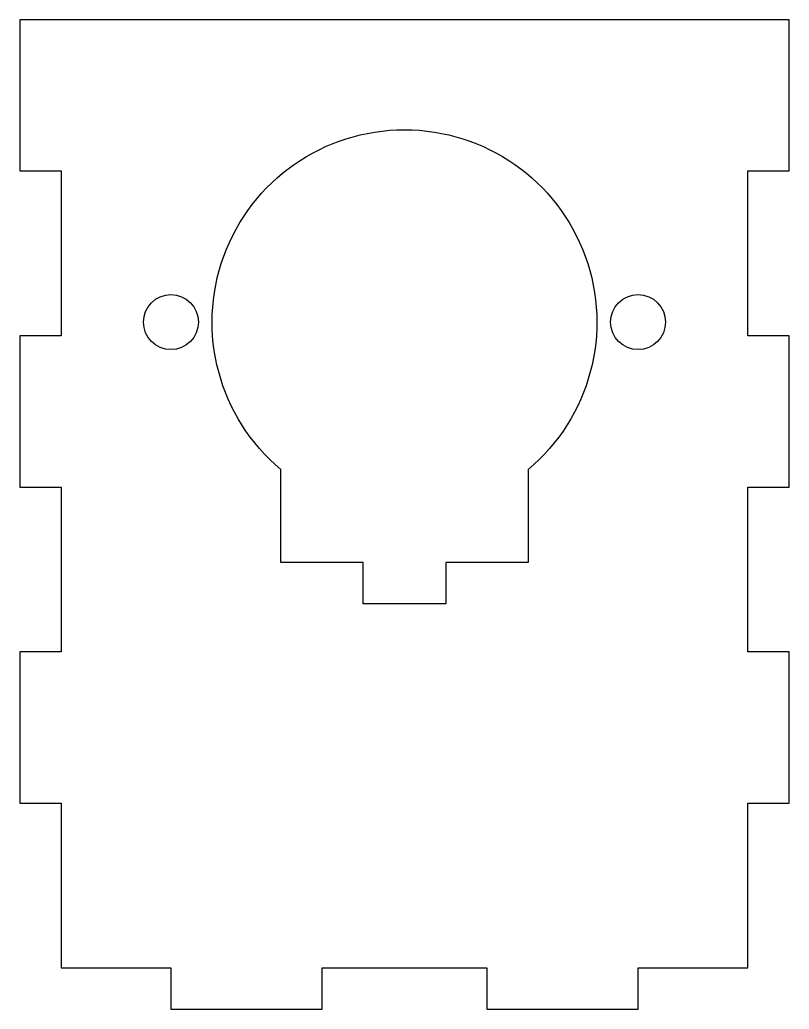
# Model space of a CAD drawing. Header units: millimetres. Extents: x -28 to 28, y -36.5 to 35.5.
import ezdxf

# ---------------------------------------------------------------- set-up
doc = ezdxf.new("R2010")
doc.units = ezdxf.units.MM

msp = doc.modelspace()

# ---------------------------------------------------------------- linework, layer by layer
msp.add_lwpolyline([(28, 35.5), (-28, 35.5), (-28, 24.5), (-25, 24.5), (-25, 12.5), (-28, 12.5), (-28, 1.5), (-25, 1.5), (-25, -10.5), (-28, -10.5), (-28, -21.5), (-25, -21.5), (-25, -33.5), (-17, -33.5), (-17, -36.5), (-6, -36.5), (-6, -33.5), (6, -33.5), (6, -36.5), (17, -36.5), (17, -33.5), (25, -33.5), (25, -21.5), (28, -21.5), (28, -10.5), (25, -10.5), (25, 1.5), (28, 1.5), (28, 12.5), (25, 12.5), (25, 24.5), (28, 24.5)], close=True)
msp.add_lwpolyline([(-9, -4), (-9, 2.776, -2.747089), (9, 2.776), (9, -4), (3, -4), (3, -7), (-3, -7), (-3, -4)], format="xyb", close=True)
for centre in [(-17, 13.5), (17, 13.5)]:
    msp.add_circle(centre, 2)

doc.saveas('drawing.dxf')
